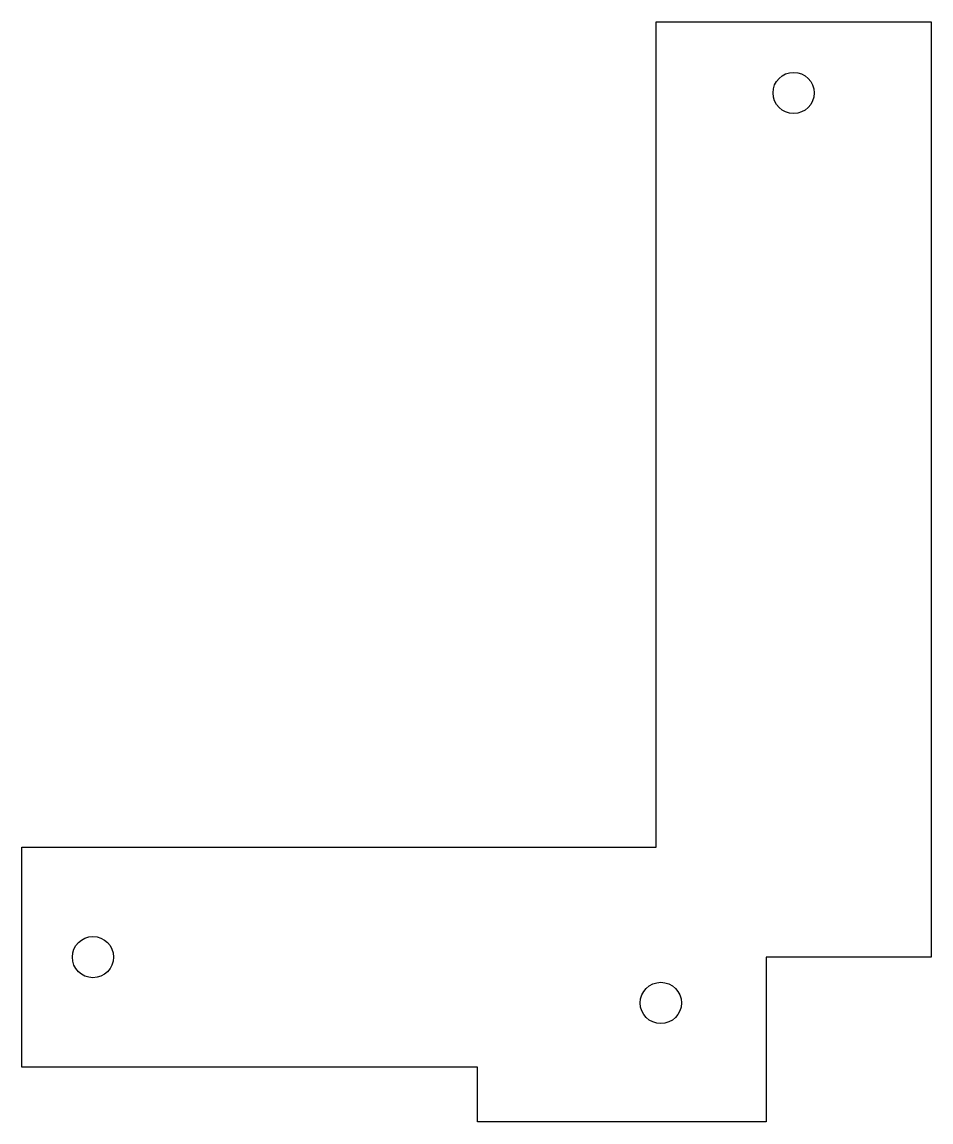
# Model space of a CAD drawing. Header units: millimetres. Extents: x 0 to 99, y 0 to 120.
import ezdxf

# ---------------------------------------------------------------- set-up
doc = ezdxf.new("R2010")
doc.units = ezdxf.units.MM

msp = doc.modelspace()

# ---------------------------------------------------------------- linework, layer by layer
for p, q in [((69.25, 30), (69.25, 120.08)), ((69.25, 120.08), (99.25, 120.08)), ((99.25, 120.08), (99.25, 18)), ((0, 6), (0, 30)), ((0, 30), (69.25, 30)), ((99.25, 18), (81.25, 18)), ((81.25, 18), (81.25, 0)), ((49.75, 6), (0, 6)), ((49.75, 0), (49.75, 6)), ((81.25, 0), (49.75, 0))]:
    msp.add_line(p, q)
for centre in [(84.25, 112.33), (7.75, 18), (69.75, 13)]:
    msp.add_circle(centre, 2.25)

doc.saveas('drawing.dxf')
